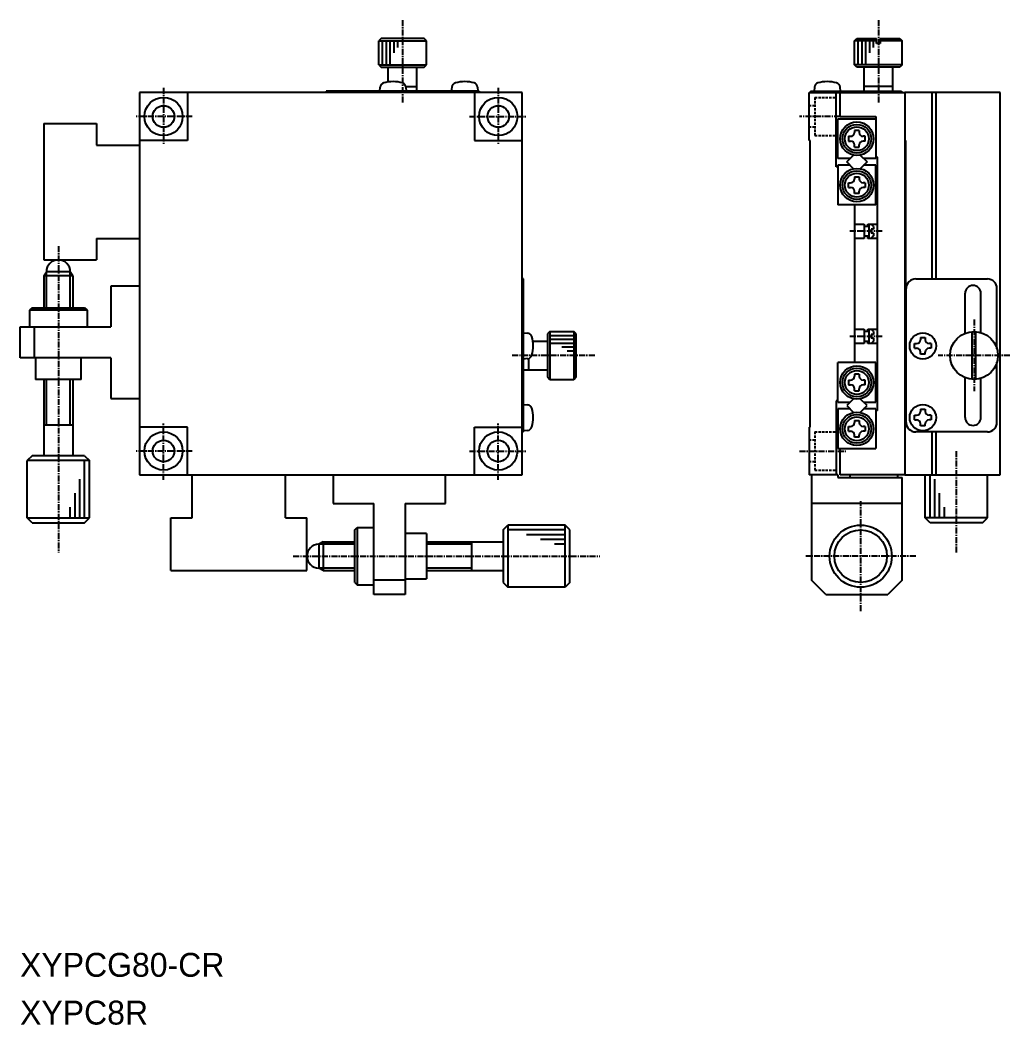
# Model space of a CAD drawing. Extents: x 1043 to 1507, y 99 to 399.
# Drawn here: x 1043.4 to 1250.4, y 101 to 311.2 of the extents above; entities that cross this region are included whole.
import ezdxf

# ---------------------------------------------------------------- set-up
doc = ezdxf.new("R2010")
doc.units = 0
doc.linetypes.add('CENTER', pattern=[2, 1.25, -0.25, 0.25, -0.25])
doc.linetypes.add('DASHED', pattern=[0.75, 0.5, -0.25])
doc.layers.get('0').update_dxf_attribs({"linetype": 'CONTINUOUS'})
doc.layers.add('CENTER', color=1, linetype='CENTER')

msp = doc.modelspace()

# ---------------------------------------------------------------- linework, layer by layer
at = {"color": 7, "linetype": 'CONTINUOUS'}
for p, q in [((1118.87, 307.36), (1118.37, 306.86)), ((1127.87, 307.36), (1118.87, 307.36)), ((1128.37, 306.86), (1127.87, 307.36)), ((1217.87, 306.86), (1218.37, 307.36)), ((1218.37, 307.36), (1222.47, 307.36)), ((1222.47, 306.36), (1222.47, 307.36)), ((1223.27, 307.36), (1223.27, 306.36)), ((1223.27, 307.36), (1227.37, 307.36)), ((1227.37, 307.36), (1227.87, 306.86)), ((1118.37, 301.86), (1118.37, 306.86)), ((1128.37, 301.86), (1128.37, 306.86)), ((1217.87, 301.86), (1217.87, 306.86)), ((1223.27, 306.36), (1222.47, 306.36)), ((1227.87, 301.86), (1227.87, 306.86)), ((1118.37, 301.86), (1118.87, 301.36)), ((1118.87, 301.36), (1127.87, 301.36)), ((1120.37, 298.29), (1120.37, 301.36)), ((1126.37, 296.36), (1126.37, 301.36)), ((1127.87, 301.36), (1128.37, 301.86)), ((1218.37, 301.36), (1217.87, 301.86)), ((1227.37, 301.36), (1218.37, 301.36)), ((1219.87, 296.36), (1219.87, 301.36)), ((1225.87, 296.36), (1225.87, 301.36)), ((1227.87, 301.86), (1227.37, 301.36)), ((1118.62, 296.36), (1118.7, 297.21)), ((1124.02, 297.36), (1126.37, 297.36)), ((1124.05, 297.21), (1124.12, 296.36)), ((1133.62, 296.36), (1133.7, 297.21)), ((1139.05, 297.21), (1139.12, 296.36)), ((1209.5, 297.21), (1209.42, 296.36)), ((1214.92, 296.36), (1214.85, 297.21)), ((1225.87, 297.36), (1219.87, 297.36)), ((1148.37, 296.06), (1068.37, 296.06)), ((1068.37, 296.06), (1068.37, 216.06)), ((1078.37, 296.06), (1078.37, 286.06)), ((1139.37, 296.36), (1107.37, 296.36)), ((1138.37, 296.06), (1138.37, 286.06)), ((1139.37, 296.36), (1139.37, 296.06)), ((1148.37, 216.06), (1148.37, 296.06)), ((1208.37, 286.06), (1208.37, 296.06)), ((1208.37, 296.06), (1228.37, 296.06)), ((1208.67, 296.36), (1208.67, 296.06)), ((1208.67, 296.36), (1227.67, 296.36)), ((1214.07, 280.56), (1214.07, 296.06)), ((1214.87, 291.06), (1214.87, 296.06)), ((1227.67, 296.36), (1227.67, 296.06)), ((1228.37, 296.06), (1228.37, 286.06)), ((1248.37, 296.06), (1228.37, 296.06)), ((1228.37, 296.06), (1228.37, 216.06)), ((1234.07, 296.06), (1234.07, 257.06)), ((1234.87, 296.06), (1234.87, 257.06)), ((1248.37, 216.06), (1248.37, 296.06)), ((1214.37, 282.26), (1214.37, 290.56)), ((1214.37, 290.56), (1222.37, 290.56)), ((1214.87, 291.06), (1222.37, 291.06)), ((1222.37, 291.06), (1222.37, 282.26)), ((1048.37, 289.56), (1059.37, 289.56)), ((1048.37, 289.56), (1048.37, 261.06)), ((1059.37, 289.56), (1059.37, 285.06)), ((1217.87, 288.16), (1217.87, 287.71)), ((1218.87, 288.16), (1217.87, 288.16)), ((1218.87, 288.16), (1218.87, 287.71)), ((1078.37, 286.06), (1068.37, 286.06)), ((1138.37, 286.06), (1148.37, 286.06)), ((1208.57, 226.06), (1208.57, 286.06)), ((1216.62, 286.91), (1217.07, 286.91)), ((1216.62, 286.91), (1216.62, 285.91)), ((1220.12, 286.91), (1219.67, 286.91)), ((1220.12, 285.91), (1220.12, 286.91)), ((1228.57, 286.06), (1228.37, 286.06)), ((1228.57, 286.06), (1228.57, 226.06)), ((1059.37, 285.06), (1068.37, 285.06)), ((1216.62, 285.91), (1217.07, 285.91)), ((1217.87, 284.66), (1217.87, 285.11)), ((1217.87, 284.66), (1218.87, 284.66)), ((1218.87, 284.66), (1218.87, 285.11)), ((1220.12, 285.91), (1219.67, 285.91)), ((1216.95, 282.26), (1214.37, 282.26)), ((1216.25, 281.56), (1217.67, 282.98)), ((1219.07, 282.98), (1220.49, 281.56)), ((1222.37, 282.26), (1219.79, 282.26)), ((1222.67, 282.56), (1222.37, 282.56)), ((1222.67, 229.56), (1222.67, 282.56)), ((1214.37, 280.56), (1214.07, 280.56)), ((1214.37, 280.86), (1214.37, 272.56)), ((1216.95, 280.86), (1214.37, 280.86)), ((1217.67, 280.14), (1216.25, 281.56)), ((1220.49, 281.56), (1219.07, 280.14)), ((1222.37, 280.86), (1219.79, 280.86)), ((1222.37, 272.56), (1222.37, 280.86)), ((1217.87, 278.46), (1217.87, 278.01)), ((1217.87, 278.46), (1218.87, 278.46)), ((1218.87, 278.46), (1218.87, 278.01)), ((1216.62, 277.21), (1217.07, 277.21)), ((1216.62, 276.21), (1216.62, 277.21)), ((1216.62, 276.21), (1217.07, 276.21)), ((1220.12, 277.21), (1219.67, 277.21)), ((1220.12, 276.21), (1219.67, 276.21)), ((1220.12, 277.21), (1220.12, 276.21)), ((1217.87, 274.96), (1217.87, 275.41)), ((1218.87, 274.96), (1217.87, 274.96)), ((1218.87, 274.96), (1218.87, 275.41)), ((1222.37, 272.56), (1214.37, 272.56)), ((1217.87, 272.56), (1217.87, 239.56)), ((1217.87, 268.56), (1219.87, 268.56)), ((1219.87, 268.56), (1219.87, 265.56)), ((1220.87, 268.06), (1219.87, 268.06)), ((1220.67, 268.06), (1220.67, 268.56)), ((1220.67, 268.56), (1222.67, 268.56)), ((1220.87, 268.56), (1220.87, 265.56)), ((1221.87, 268.06), (1221.37, 268.56)), ((1221.37, 267.46), (1221.37, 266.66)), ((1221.87, 267.46), (1221.37, 267.46)), ((1221.87, 268.06), (1221.87, 267.46)), ((1059.37, 265.56), (1059.37, 261.06)), ((1059.37, 265.56), (1068.37, 265.56)), ((1219.87, 265.56), (1217.87, 265.56)), ((1219.87, 266.06), (1220.87, 266.06)), ((1220.67, 265.56), (1220.67, 266.06)), ((1222.67, 265.56), (1220.67, 265.56)), ((1221.87, 266.66), (1221.37, 266.66)), ((1221.87, 266.06), (1221.37, 265.56)), ((1221.87, 266.66), (1221.87, 266.06)), ((1048.37, 261.06), (1059.37, 261.06)), ((1048.37, 257.7), (1048.87, 258.56)), ((1054.37, 257.7), (1048.37, 257.7)), ((1048.37, 257.7), (1048.37, 251.06)), ((1053.87, 258.56), (1048.87, 258.56)), ((1054.37, 257.7), (1053.87, 258.56)), ((1054.37, 257.7), (1054.37, 251.06)), ((1148.67, 225.06), (1148.67, 257.06)), ((1230.67, 257.06), (1245.67, 257.06)), ((1068.37, 255.56), (1062.37, 255.56)), ((1062.37, 255.56), (1062.37, 247.06)), ((1228.67, 227.06), (1228.67, 255.06)), ((1247.67, 242.46), (1247.67, 255.06)), ((1241.02, 245.71), (1241.02, 254.06)), ((1244.32, 245.85), (1244.32, 254.06)), ((1045.87, 251.06), (1045.37, 250.56)), ((1045.37, 250.56), (1045.37, 247.06)), ((1045.87, 251.06), (1056.87, 251.06)), ((1056.87, 251.06), (1057.37, 250.56)), ((1057.37, 250.56), (1057.37, 247.06)), ((1043.37, 240.56), (1043.37, 247.06)), ((1043.37, 247.06), (1062.37, 247.06)), ((1046.37, 240.56), (1046.37, 247.06)), ((1154.17, 246.06), (1153.67, 245.56)), ((1154.17, 246.06), (1159.17, 246.06)), ((1159.67, 245.56), (1159.17, 246.06)), ((1217.87, 246.56), (1219.87, 246.56)), ((1219.87, 246.56), (1219.87, 243.56)), ((1220.87, 246.06), (1219.87, 246.06)), ((1220.67, 246.06), (1220.67, 246.56)), ((1220.67, 246.56), (1222.67, 246.56)), ((1220.87, 246.56), (1220.87, 243.56)), ((1221.87, 246.06), (1221.37, 246.56)), ((1221.87, 246.06), (1221.87, 245.46)), ((1242.47, 236.08), (1242.47, 246.05)), ((1243.27, 236.08), (1243.27, 246.05)), ((1148.67, 245.81), (1149.52, 245.74)), ((1150.6, 244.06), (1153.67, 244.06)), ((1153.67, 245.56), (1153.67, 236.56)), ((1159.67, 236.56), (1159.67, 245.56)), ((1219.87, 244.06), (1220.87, 244.06)), ((1220.67, 243.56), (1220.67, 244.06)), ((1221.37, 245.46), (1221.37, 244.66)), ((1221.87, 245.46), (1221.37, 245.46)), ((1221.87, 244.66), (1221.37, 244.66)), ((1221.87, 244.06), (1221.37, 243.56)), ((1221.87, 244.66), (1221.87, 244.06)), ((1231.67, 244.81), (1231.67, 244.36)), ((1231.67, 244.81), (1232.67, 244.81)), ((1232.67, 244.81), (1232.67, 244.36)), ((1219.87, 243.56), (1217.87, 243.56)), ((1222.67, 243.56), (1220.67, 243.56)), ((1230.42, 243.56), (1230.87, 243.56)), ((1230.42, 242.56), (1230.42, 243.56)), ((1230.42, 242.56), (1230.87, 242.56)), ((1233.92, 243.56), (1233.47, 243.56)), ((1233.92, 242.56), (1233.47, 242.56)), ((1233.92, 243.56), (1233.92, 242.56)), ((1062.37, 240.56), (1043.37, 240.56)), ((1046.62, 240.56), (1046.62, 236.06)), ((1056.12, 236.06), (1056.12, 240.56)), ((1062.37, 240.56), (1062.37, 232.06)), ((1149.52, 240.39), (1148.67, 240.31)), ((1149.67, 240.41), (1149.67, 238.06)), ((1231.67, 241.31), (1231.67, 241.76)), ((1232.67, 241.31), (1231.67, 241.31)), ((1232.67, 241.31), (1232.67, 241.76)), ((1148.67, 238.06), (1153.67, 238.06)), ((1214.37, 231.26), (1214.37, 239.56)), ((1222.37, 239.56), (1214.37, 239.56)), ((1222.37, 231.26), (1222.37, 239.56)), ((1247.67, 227.06), (1247.67, 239.66)), ((1056.12, 236.06), (1046.62, 236.06)), ((1048.37, 236.06), (1048.37, 220.06)), ((1054.37, 236.06), (1054.37, 220.06)), ((1153.67, 236.56), (1154.17, 236.06)), ((1154.17, 236.06), (1159.17, 236.06)), ((1159.17, 236.06), (1159.67, 236.56)), ((1216.62, 235.91), (1217.07, 235.91)), ((1216.62, 235.91), (1216.62, 234.91)), ((1217.87, 237.16), (1217.87, 236.71)), ((1218.87, 237.16), (1217.87, 237.16)), ((1218.87, 237.16), (1218.87, 236.71)), ((1220.12, 235.91), (1219.67, 235.91)), ((1220.12, 234.91), (1220.12, 235.91)), ((1241.02, 228.06), (1241.02, 236.42)), ((1244.32, 228.06), (1244.32, 236.28)), ((1216.62, 234.91), (1217.07, 234.91)), ((1217.87, 233.66), (1217.87, 234.11)), ((1217.87, 233.66), (1218.87, 233.66)), ((1218.87, 233.66), (1218.87, 234.11)), ((1220.12, 234.91), (1219.67, 234.91)), ((1062.37, 232.06), (1068.37, 232.06)), ((1214.37, 231.56), (1214.07, 231.56)), ((1214.07, 231.56), (1214.07, 216.06)), ((1217.67, 231.98), (1216.25, 230.56)), ((1220.49, 230.56), (1219.07, 231.98)), ((1148.67, 230.81), (1149.52, 230.74)), ((1214.37, 231.26), (1216.95, 231.26)), ((1214.37, 229.86), (1214.37, 221.56)), ((1216.95, 229.86), (1214.37, 229.86)), ((1216.25, 230.56), (1217.67, 229.14)), ((1219.07, 229.14), (1220.49, 230.56)), ((1219.79, 231.26), (1222.37, 231.26)), ((1222.37, 229.86), (1219.79, 229.86)), ((1222.37, 229.86), (1222.37, 221.56)), ((1222.67, 229.56), (1222.37, 229.56)), ((1231.67, 229.81), (1231.67, 229.36)), ((1231.67, 229.81), (1232.67, 229.81)), ((1232.67, 229.81), (1232.67, 229.36)), ((1217.87, 227.46), (1217.87, 227.01)), ((1217.87, 227.46), (1218.87, 227.46)), ((1218.87, 227.46), (1218.87, 227.01)), ((1230.42, 228.56), (1230.87, 228.56)), ((1230.42, 227.56), (1230.42, 228.56)), ((1230.42, 227.56), (1230.87, 227.56)), ((1233.92, 228.56), (1233.47, 228.56)), ((1233.92, 227.56), (1233.47, 227.56)), ((1233.92, 228.56), (1233.92, 227.56)), ((1048.37, 226.56), (1054.37, 226.56)), ((1078.37, 226.06), (1068.37, 226.06)), ((1078.37, 216.06), (1078.37, 226.06)), ((1138.37, 226.06), (1148.37, 226.06)), ((1138.37, 216.06), (1138.37, 226.06)), ((1148.67, 225.06), (1148.37, 225.06)), ((1149.52, 225.39), (1148.67, 225.31)), ((1208.57, 226.06), (1208.37, 226.06)), ((1208.37, 226.06), (1208.37, 216.06)), ((1216.62, 226.21), (1217.07, 226.21)), ((1216.62, 225.21), (1216.62, 226.21)), ((1216.62, 225.21), (1217.07, 225.21)), ((1220.12, 226.21), (1219.67, 226.21)), ((1220.12, 225.21), (1219.67, 225.21)), ((1220.12, 226.21), (1220.12, 225.21)), ((1228.37, 226.06), (1228.57, 226.06)), ((1228.37, 226.06), (1228.37, 216.06)), ((1245.67, 225.06), (1230.67, 225.06)), ((1231.67, 226.31), (1231.67, 226.76)), ((1232.67, 226.31), (1231.67, 226.31)), ((1232.67, 226.31), (1232.67, 226.76)), ((1234.07, 225.06), (1234.07, 216.06)), ((1234.87, 225.06), (1234.87, 216.06)), ((1217.87, 223.96), (1217.87, 224.41)), ((1218.87, 223.96), (1217.87, 223.96)), ((1218.87, 223.96), (1218.87, 224.41)), ((1214.37, 221.56), (1222.37, 221.56)), ((1214.87, 216.06), (1214.87, 221.56)), ((1045.87, 220.06), (1044.87, 219.06)), ((1044.87, 207.06), (1044.87, 219.06)), ((1056.87, 220.06), (1045.87, 220.06)), ((1056.87, 220.06), (1057.87, 219.06)), ((1057.87, 207.06), (1057.87, 219.06)), ((1068.37, 216.06), (1148.37, 216.06)), ((1079.37, 207.06), (1079.37, 216.06)), ((1098.87, 207.06), (1098.87, 216.06)), ((1108.87, 216.06), (1108.87, 210.06)), ((1132.37, 210.06), (1132.37, 216.06)), ((1214.37, 216.06), (1208.37, 216.06)), ((1208.87, 216.06), (1208.87, 194.06)), ((1214.37, 216.06), (1214.37, 215.56)), ((1214.37, 215.56), (1227.87, 215.56)), ((1228.37, 216.06), (1214.87, 216.06)), ((1216.87, 216.06), (1216.87, 215.56)), ((1226.87, 216.06), (1226.87, 215.56)), ((1227.87, 194.06), (1227.87, 215.56)), ((1228.37, 216.06), (1248.37, 216.06)), ((1232.67, 207.06), (1232.67, 216.06)), ((1245.67, 207.06), (1245.67, 216.06)), ((1108.87, 210.06), (1117.37, 210.06)), ((1117.37, 191.06), (1117.37, 210.06)), ((1123.87, 210.06), (1132.37, 210.06)), ((1123.87, 210.06), (1123.87, 191.06)), ((1227.87, 210.06), (1208.87, 210.06)), ((1045.87, 206.06), (1044.87, 207.06)), ((1045.87, 206.06), (1056.87, 206.06)), ((1056.87, 206.06), (1057.87, 207.06)), ((1074.87, 196.06), (1074.87, 207.06)), ((1074.87, 207.06), (1079.37, 207.06)), ((1098.87, 207.06), (1103.37, 207.06)), ((1103.37, 196.06), (1103.37, 207.06)), ((1233.67, 206.06), (1232.67, 207.06)), ((1244.67, 206.06), (1233.67, 206.06)), ((1244.67, 206.06), (1245.67, 207.06)), ((1113.37, 204.56), (1113.87, 205.06)), ((1113.37, 193.56), (1113.37, 204.56)), ((1113.87, 205.06), (1117.37, 205.06)), ((1144.37, 204.56), (1145.37, 205.56)), ((1144.37, 204.56), (1144.37, 193.56)), ((1157.37, 205.56), (1145.37, 205.56)), ((1158.37, 204.56), (1157.37, 205.56)), ((1158.37, 193.56), (1158.37, 204.56)), ((1106.74, 202.06), (1105.87, 201.56)), ((1106.74, 202.06), (1113.37, 202.06)), ((1106.74, 202.06), (1106.74, 196.06)), ((1128.37, 203.81), (1123.87, 203.81)), ((1128.37, 203.81), (1128.37, 194.31)), ((1128.37, 202.06), (1144.37, 202.06)), ((1137.87, 196.06), (1137.87, 202.06)), ((1105.87, 201.56), (1105.87, 196.56)), ((1074.87, 196.06), (1103.37, 196.06)), ((1106.74, 196.06), (1105.87, 196.56)), ((1106.74, 196.06), (1113.37, 196.06)), ((1128.37, 196.06), (1144.37, 196.06)), ((1113.37, 193.56), (1113.87, 193.06)), ((1123.87, 194.06), (1117.37, 194.06)), ((1123.87, 194.31), (1128.37, 194.31)), ((1144.37, 193.56), (1145.37, 192.56)), ((1158.37, 193.56), (1157.37, 192.56)), ((1211.87, 191.06), (1208.87, 194.06)), ((1227.87, 194.06), (1224.87, 191.06)), ((1113.87, 193.06), (1117.37, 193.06)), ((1157.37, 192.56), (1145.37, 192.56)), ((1123.87, 191.06), (1117.37, 191.06)), ((1211.87, 191.06), (1224.87, 191.06))]:
    msp.add_line(p, q, dxfattribs=at)
at = {"color": 3, "linetype": 'CONTINUOUS'}
for p, q in [((1118.37, 306.86), (1128.37, 306.86)), ((1119.17, 301.86), (1119.17, 306.86)), ((1119.97, 301.86), (1119.97, 306.86)), ((1120.77, 301.86), (1120.77, 306.86)), ((1121.57, 304.36), (1121.57, 306.86)), ((1122.37, 305.49), (1122.37, 306.86)), ((1218.67, 301.86), (1218.67, 306.86)), ((1219.47, 301.86), (1219.47, 306.86)), ((1220.27, 301.86), (1220.27, 306.86)), ((1221.07, 304.36), (1221.07, 306.86)), ((1221.87, 305.49), (1221.87, 306.86)), ((1118.37, 301.86), (1128.37, 301.86)), ((1048.87, 251.06), (1048.87, 258.56)), ((1053.87, 251.06), (1053.87, 258.56)), ((1057.37, 250.56), (1045.37, 250.56)), ((1154.17, 246.06), (1154.17, 236.06)), ((1159.17, 246.06), (1159.17, 236.06)), ((1154.17, 245.26), (1159.17, 245.26)), ((1154.17, 244.46), (1159.17, 244.46)), ((1154.17, 243.66), (1159.17, 243.66)), ((1156.67, 242.86), (1159.17, 242.86)), ((1157.8, 242.06), (1159.17, 242.06)), ((1048.87, 226.56), (1048.87, 236.06)), ((1053.87, 226.56), (1053.87, 236.06)), ((1057.87, 219.06), (1044.87, 219.06)), ((1056.87, 207.06), (1056.87, 219.06)), ((1055.87, 207.06), (1055.87, 215.18)), ((1233.67, 207.06), (1233.67, 216.06)), ((1234.67, 207.06), (1234.67, 215.18)), ((1054.87, 207.06), (1054.87, 212.23)), ((1235.67, 207.06), (1235.67, 212.23)), ((1053.87, 207.06), (1053.87, 209.3)), ((1236.67, 207.06), (1236.67, 209.3)), ((1044.87, 207.06), (1057.87, 207.06)), ((1245.67, 207.06), (1232.67, 207.06)), ((1113.87, 205.06), (1113.87, 193.06)), ((1145.37, 205.56), (1145.37, 192.56)), ((1157.37, 204.56), (1145.37, 204.56)), ((1157.37, 192.56), (1157.37, 205.56)), ((1157.37, 203.56), (1149.26, 203.56)), ((1157.37, 202.56), (1152.2, 202.56)), ((1113.37, 201.56), (1105.87, 201.56)), ((1137.87, 201.56), (1128.37, 201.56)), ((1157.37, 201.56), (1155.14, 201.56)), ((1113.37, 196.56), (1105.87, 196.56)), ((1137.87, 196.56), (1128.37, 196.56))]:
    msp.add_line(p, q, dxfattribs=at)
at = {"color": 3}
for p, q in [((1222.47, 306.86), (1217.87, 306.86)), ((1227.87, 306.86), (1223.27, 306.86)), ((1227.87, 301.86), (1217.87, 301.86))]:
    msp.add_line(p, q, dxfattribs=at)
for p, q in [((1107.37, 296.36), (1107.37, 296.06)), ((1208.57, 286.06), (1208.37, 286.06)), ((1148.67, 257.06), (1148.37, 257.06))]:
    msp.add_line(p, q)
at = {"color": 3, "linetype": 'DASHED'}
for p, q in [((1209.57, 295.06), (1214.07, 295.06)), ((1209.57, 295.06), (1209.57, 287.06)), ((1209.57, 293.31), (1208.37, 293.31)), ((1209.57, 288.81), (1208.37, 288.81)), ((1209.57, 287.06), (1214.07, 287.06)), ((1209.57, 225.06), (1214.07, 225.06)), ((1209.57, 225.06), (1209.57, 217.06)), ((1209.57, 223.31), (1208.37, 223.31)), ((1209.57, 218.81), (1208.37, 218.81)), ((1209.57, 217.06), (1214.07, 217.06))]:
    msp.add_line(p, q, dxfattribs=at)
at = {"color": 3, "linetype": 'CONTINUOUS'}
for centre, radius in [((1073.37, 291.06), 4), ((1143.37, 291.06), 4), ((1073.37, 221.06), 4), ((1143.37, 221.06), 4), ((1219.17, 199.06), 5.5)]:
    msp.add_circle(centre, radius, dxfattribs=at)
at = {"color": 7, "linetype": 'CONTINUOUS'}
for centre, radius in [((1073.37, 291.06), 2.25), ((1143.37, 291.06), 2.25), ((1218.37, 286.41), 3.5), ((1218.37, 286.41), 3), ((1218.37, 286.41), 2.5), ((1218.37, 276.71), 3.5), ((1218.37, 276.71), 3), ((1218.37, 276.71), 2.5), ((1242.87, 241.06), 5), ((1232.17, 243.06), 2.75), ((1218.37, 235.41), 3.5), ((1218.37, 235.41), 3), ((1218.37, 235.41), 2.5), ((1218.37, 225.71), 3.5), ((1232.17, 228.06), 2.75), ((1218.37, 225.71), 3), ((1218.37, 225.71), 2.5), ((1073.37, 221.06), 2.25), ((1143.37, 221.06), 2.25), ((1219.17, 199.06), 6.5)]:
    msp.add_circle(centre, radius, dxfattribs=at)
for centre, radius, start, end in [((1119.69, 297.12), 1, 106.257, 175), ((1121.37, 291.36), 7, 73.743, 106.257), ((1123.05, 297.12), 1, 5, 73.743), ((1134.69, 297.12), 1, 106.257, 175), ((1136.37, 291.36), 7, 73.743, 106.257), ((1138.05, 297.12), 1, 5, 73.743), ((1210.49, 297.12), 1, 106.257, 175), ((1212.17, 291.36), 7, 73.743, 106.257), ((1213.85, 297.12), 1, 5, 73.743), ((1217.07, 287.71), 0.8, 270, 0), ((1219.67, 287.71), 0.8, 180, 270), ((1217.07, 285.11), 0.8, 0, 90), ((1219.67, 285.11), 0.8, 90, 180), ((1217.07, 278.01), 0.8, 270, 0), ((1219.67, 278.01), 0.8, 180, 270), ((1217.07, 275.41), 0.8, 0, 90), ((1219.67, 275.41), 0.8, 90, 180), ((1051.37, 258.56), 2.5, 360, 180), ((1230.67, 255.06), 2, 90, 180), ((1245.67, 255.06), 2, 0, 90), ((1242.67, 254.06), 1.65, 0, 180), ((1149.43, 244.74), 1, 16.257, 85), ((1143.67, 243.06), 7, 343.743, 16.257), ((1230.87, 244.36), 0.8, 270, 0), ((1233.47, 244.36), 0.8, 180, 270), ((1230.87, 241.76), 0.8, 0, 90), ((1233.47, 241.76), 0.8, 90, 180), ((1149.43, 241.38), 1, 275, 343.743), ((1217.07, 236.71), 0.8, 270, 0), ((1219.67, 236.71), 0.8, 180, 270), ((1217.07, 234.11), 0.8, 0, 90), ((1219.67, 234.11), 0.8, 90, 180), ((1149.43, 229.74), 1, 16.257, 85), ((1143.67, 228.06), 7, 343.743, 16.257), ((1230.87, 229.36), 0.8, 270, 0), ((1233.47, 229.36), 0.8, 180, 270), ((1230.67, 227.06), 2, 180, 270), ((1230.87, 226.76), 0.8, 0, 90), ((1233.47, 226.76), 0.8, 90, 180), ((1242.67, 228.06), 1.65, 180, 0), ((1245.67, 227.06), 2, 270, 0), ((1149.43, 226.38), 1, 275, 343.743), ((1217.07, 227.01), 0.8, 270, 0), ((1217.07, 224.41), 0.8, 0, 90), ((1219.67, 227.01), 0.8, 180, 270), ((1219.67, 224.41), 0.8, 90, 180), ((1105.87, 199.06), 2.5, 90, 270)]:
    msp.add_arc(centre, radius, start, end, dxfattribs=at)
at = {"layer": 'CENTER', "color": 1, "linetype": 'CENTER'}
for p, q in [((1123.37, 311.23), (1123.37, 293.97)), ((1222.87, 311.23), (1222.87, 293.97)), ((1073.37, 297.06), (1073.37, 285.06)), ((1143.37, 297.06), (1143.37, 285.06)), ((1079.37, 291.06), (1067.37, 291.06)), ((1137.37, 291.06), (1149.37, 291.06)), ((1214.87, 291.06), (1206.37, 291.06)), ((1223.67, 267.06), (1216.87, 267.06)), ((1051.37, 263.95), (1051.37, 199.84)), ((1242.87, 248.56), (1242.87, 233.56)), ((1223.67, 245.06), (1216.87, 245.06)), ((1163.54, 241.06), (1146.28, 241.06)), ((1250.37, 241.06), (1235.37, 241.06)), ((1073.37, 215.06), (1073.37, 227.06)), ((1143.37, 215.06), (1143.37, 227.06)), ((1079.37, 221.06), (1067.37, 221.06)), ((1137.37, 221.06), (1149.37, 221.06)), ((1206.37, 221.06), (1216.07, 221.06)), ((1239.17, 221.06), (1239.17, 199.84)), ((1219.17, 187.56), (1219.17, 210.56)), ((1100.48, 199.06), (1164.59, 199.06)), ((1230.67, 199.06), (1207.67, 199.06))]:
    msp.add_line(p, q, dxfattribs=at)

# ---------------------------------------------------------------- texts
at = {"color": 7, "linetype": 'CONTINUOUS'}
for s, p in [('XYPCG80-CR', (1043.37, 111.06)), ('XYPC8R', (1043.37, 101.06))]:
    msp.add_text(s, height=5, dxfattribs=at).set_placement(p)

doc.saveas('drawing.dxf')
